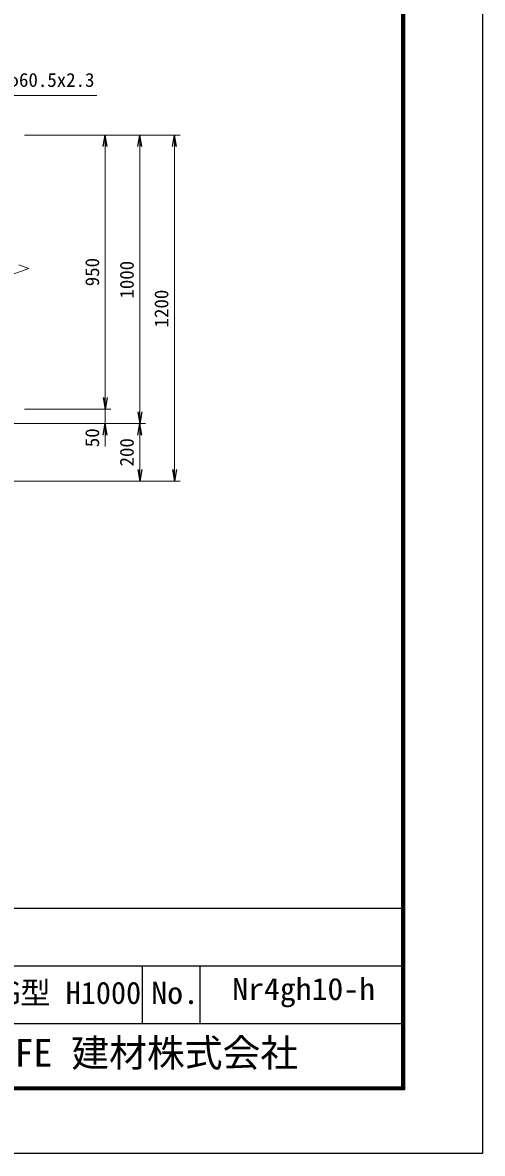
# Model space of a CAD drawing. Units: millimetres, scale not verified. Extents: x -4200 to 4200, y -2970 to 2970.
# Drawn here: x 2606 to 4200, y -2970 to 952 of the extents above; entities that cross this region are included whole.
import ezdxf
from ezdxf.enums import TextEntityAlignment as Align

# ---------------------------------------------------------------- set-up
doc = ezdxf.new("R2010")
doc.units = ezdxf.units.MM
doc.header["$LTSCALE"] = 10
for name, color, linetype, lineweight in [('0-0_D-TTL-TXT', 7, 'Continuous', 25), ('0-7_D-STR-DIM', 7, 'Continuous', 13), ('0-A_D-STR-TXT', 7, 'Continuous', 13), ('0-C_D-TTL', 7, 'Continuous', 25)]:
    doc.layers.add(name, color=color, linetype=linetype, lineweight=lineweight)
doc.layers.add('0-8_0', color=7, linetype='Continuous')
doc.styles.add('ＭＳ ゴシック', font='')
doc.styles.get('ＭＳ ゴシック').set_extended_font_data('MS Gothic')

# ---------------------------------------------------------------- blocks, each defined once
blk = doc.blocks.new('_Open')
at = {"layer": '0-8_0'}
blk.add_line((-10, 1.667), (0, 0), dxfattribs=at)
blk.add_lwpolyline([(-10, -1.667), (0, 0), (-10, 0)], dxfattribs=at)

msp = doc.modelspace()

# ---------------------------------------------------------------- linework, layer by layer
at = {"layer": '0-7_D-STR-DIM'}
for p, q in [((2611.99, 561.37), (2911.99, 561.37)), ((2611.99, 561.37), (3031.99, 561.37)), ((2611.99, 561.37), (3151.99, 561.37)), ((2891.99, -348.63), (2891.99, 521.37)), ((3011.99, -398.63), (3011.99, 521.37)), ((3131.99, -598.63), (3131.99, 521.37)), ((2556.75, 73.54), (2627.23, 99.19)), ((2627.23, 99.19), (2591.99, 112.02)), ((2891.99, -348.63), (2891.99, -308.63)), ((2611.99, -388.63), (2911.99, -388.63)), ((2611.99, -388.63), (2911.99, -388.63)), ((2891.99, -438.63), (2891.99, -388.63)), ((2386.99, -438.63), (2911.99, -438.63)), ((2386.99, -438.63), (3031.99, -438.63)), ((2386.99, -438.63), (3031.99, -438.63)), ((2891.99, -478.63), (2891.99, -518.63)), ((3011.99, -478.63), (3011.99, -598.63)), ((2292.24, -638.63), (3151.99, -638.63)), ((2292.24, -638.63), (3031.99, -638.63))]:
    msp.add_line(p, q, dxfattribs=at)
at = {"layer": '0-A_D-STR-TXT'}
msp.add_lwpolyline([(2862.89, 698.46), (2329.73, 698.46), (2247.8, 472.73)], dxfattribs=at)
at = {"layer": '0-C_D-TTL'}
for p, q in [((2120, -2120), (3920, -2120)), ((2120, -2320), (3920, -2320)), ((3020, -2320), (3020, -2520)), ((3220, -2320), (3220, -2520)), ((2120, -2520), (3920, -2520))]:
    msp.add_line(p, q, dxfattribs=at)
at = {"layer": '0-C_D-TTL', "color": 2}
msp.add_lwpolyline([(-4200, 2970), (4200, 2970), (4200, -2970), (-4200, -2970)], close=True, dxfattribs=at)
at = {"layer": '0-C_D-TTL'}
for points in [[(-3930, 2750), (3930, 2750), (3930, -2750), (-3930, -2750)], [(-3927.5, 2747.5), (3927.5, 2747.5), (3927.5, -2747.5), (-3927.5, -2747.5)], [(-3925, 2745), (3925, 2745), (3925, -2745), (-3925, -2745)], [(-3922.5, 2742.5), (3922.5, 2742.5), (3922.5, -2742.5), (-3922.5, -2742.5)], [(-3920, 2740), (3920, 2740), (3920, -2740), (-3920, -2740)]]:
    msp.add_lwpolyline(points, close=True, dxfattribs=at)

# ---------------------------------------------------------------- block references
at = {"layer": '0-7_D-STR-DIM', "xscale": 4, "yscale": 4}
for p, rotation in [((2891.99, 561.37), 90), ((3011.99, 561.37), 90), ((3131.99, 561.37), 90), ((2891.99, -388.63), 270), ((2891.99, -388.63), 270), ((3011.99, -438.63), 270), ((2891.99, -438.63), 90), ((3011.99, -438.63), 90), ((3011.99, -638.63), 270), ((3131.99, -638.63), 270)]:
    msp.add_blockref('_Open', p, dxfattribs=dict(at, rotation=rotation))

# ---------------------------------------------------------------- texts
at = {"layer": '0-0_D-TTL-TXT', "style": 'ＭＳ ゴシック'}
for s, height, p in [('NR-4G型 H1000', 76.98, (2335.6, -2474.8)), ('JFE 建材株式会社', 96.19, (2512.38, -2698.5))]:
    msp.add_text(s, height=height, dxfattribs=at).set_placement(p, align=Align.BOTTOM_LEFT)
at = {"layer": '0-0_D-TTL-TXT', "style": 'ＭＳ ゴシック', "width": 1.05}
for s, p in [('No.', (3052, -2474.8)), ('Nr4gh10-h', (3332.67, -2461.47))]:
    msp.add_text(s, height=76.98, dxfattribs=at).set_placement(p, align=Align.BOTTOM_LEFT)
at = {"layer": '0-7_D-STR-DIM', "style": 'ＭＳ ゴシック'}
for s, p in [('950', (2885.24, 37.24)), ('1000', (3005.24, -5.53)), ('1200', (3125.24, -105.53)), ('50', (2885.24, -520.83)), ('200', (3005.24, -587.63))]:
    msp.add_text(s, height=48.09, rotation=90, dxfattribs=at).set_placement(p, align=Align.BOTTOM_LEFT)
at = {"layer": '0-A_D-STR-TXT', "style": 'ＭＳ ゴシック'}
msp.add_text('門柱 φ60.5x2.3', height=48.09, dxfattribs=at).set_placement((2379.38, 714.35), align=Align.BOTTOM_LEFT)

doc.saveas('drawing.dxf')
